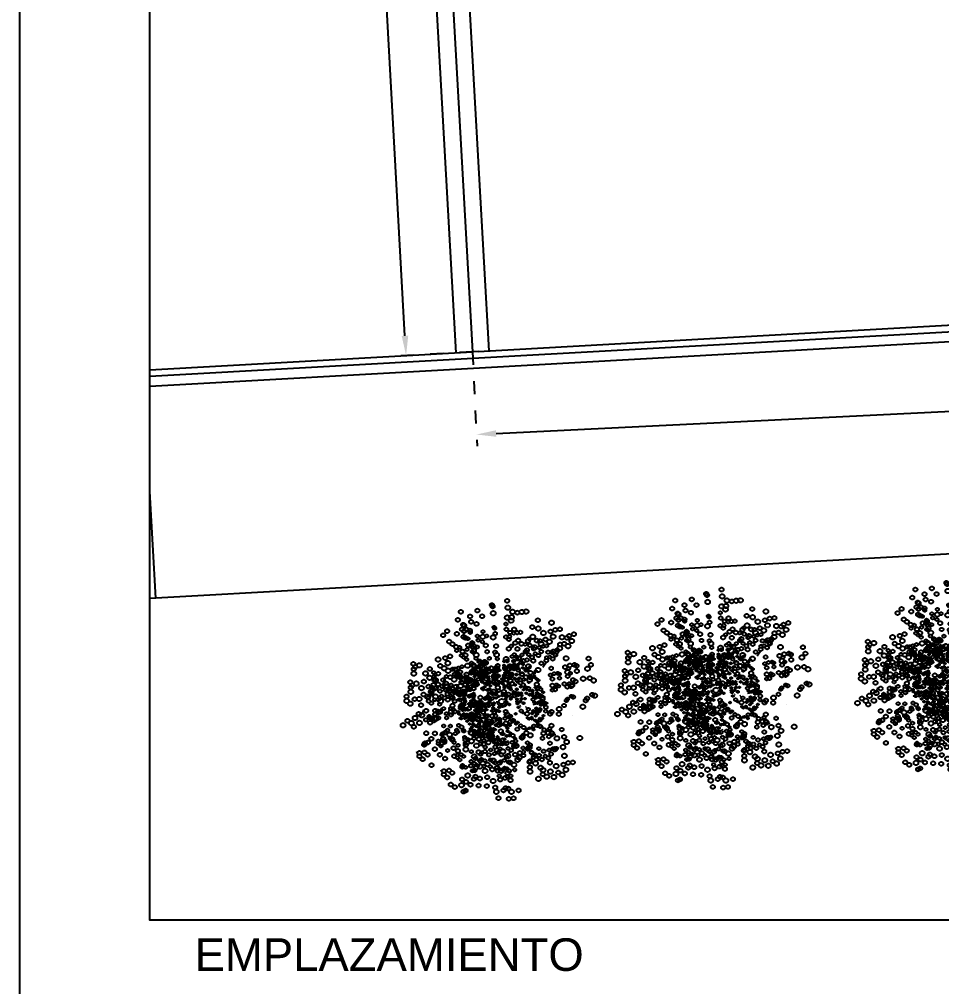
# Model space of a CAD drawing. Header units: millimetres. Extents: x 441061 to 442903, y 4515148 to 4515613.
# Drawn here: x 442334.7 to 442341.77, y 4515523.32 to 4515530.73 of the extents above; entities that cross this region are included whole.
import ezdxf

# ---------------------------------------------------------------- set-up
doc = ezdxf.new("R2010")
doc.units = ezdxf.units.MM
doc.linetypes.add('CONTINUA', pattern=[0])
doc.linetypes.add('PUNTOS2', pattern=[0.125, 0, -0.125])
for name, color, linetype in [('01_alzado', 5, 'CONTINUA'), ('01_cotas', 254, 'Continuous'), ('01_ejes', 10, 'Continuous'), ('01_implantación', 5, 'Continuous'), ('01_photinia', 7, 'Continuous'), ('01_piscinas', 254, 'Continuous'), ('01_textos', 7, 'Continuous'), ('01_urb interior', 4, 'Continuous'), ('ARBOL', 116, 'Continuous')]:
    doc.layers.add(name, color=color, linetype=linetype)
doc.layers.add('01_cartela', color=6, linetype='Continuous', plot=False)
doc.styles.add('Estilo1', font='swissel.ttf')
doc.styles.add('NIEVES2', font='sanss___.ttf')
doc.styles.add('ROMANS', font='romans')
doc.dimstyles.new('DECIMAL-50', dxfattribs={"dimtxt": 0.08, "dimasz": 0.15, "dimexe": 0.09, "dimexo": 0, "dimgap": 0.09, "dimtad": 0, "dimzin": 0, "dimdsep": 46, "dimtxsty": 'ROMANS', "dimcen": 0.09, "dimclrt": 6, "dimadec": 0, "dimazin": 0, "dimtfac": 1.38, "dimtix": 1, "dimtofl": 0, "dimtmove": 2, "dimatfit": 3, "dimldrblk": 'OBLIQUE', "dimfxl": 1, "dimtolj": 1, "dimtzin": 0, "dimarcsym": 0})

# ---------------------------------------------------------------- blocks, each defined once
blk = doc.blocks.new('A$C43804232')
at = {"layer": 'ARBOL', "color": 98, "linetype": 'PUNTOS2', "ltscale": 10}
for p, q in [((2.194, 4.117), (2.234, 4.109)), ((2.96, 4.157), (2.981, 4.169)), ((2.236, 3.924), (2.276, 3.916)), ((3.605, 3.906), (3.626, 3.917)), ((3.483, 3.626), (3.504, 3.637)), ((0.431, 3.345), (0.427, 3.355)), ((1.587, 3.341), (1.575, 3.373)), ((0.771, 2.695), (0.679, 2.695)), ((0.082, 2.589), (0.078, 2.599)), ((2.421, 2.498), (2.461, 2.49)), ((1.477, 2.261), (1.498, 2.272)), ((3.451, 2.135), (3.441, 2.253)), ((0.423, 2.18), (0.423, 2.18)), ((1.149, 0.989), (1.088, 0.805))]:
    blk.add_line(p, q, dxfattribs=at)
at = {"layer": 'ARBOL', "color": 202, "linetype": 'PUNTOS2', "ltscale": 10}
for p, q in [((2.751, 3.725), (2.767, 3.734)), ((2.162, 3.694), (2.193, 3.688)), ((2.195, 3.545), (2.226, 3.539)), ((3.248, 3.531), (3.264, 3.54)), ((3.154, 3.316), (3.17, 3.325)), ((0.806, 3.1), (0.803, 3.108)), ((1.696, 3.097), (1.686, 3.122)), ((1.875, 3.148), (1.877, 3.153)), ((1.519, 3.018), (1.521, 3.022)), ((2.246, 2.775), (2.252, 2.789)), ((2.642, 2.754), (2.652, 2.738)), ((2.691, 2.83), (2.701, 2.814)), ((2.337, 2.448), (2.368, 2.442)), ((2.95, 2.596), (2.961, 2.593)), ((2.947, 2.257), (2.958, 2.254)), ((3.077, 2.307), (3.087, 2.304)), ((3.129, 2.169), (3.121, 2.26)), ((2.457, 1.787), (2.492, 1.829))]:
    blk.add_line(p, q, dxfattribs=at)
at = {"layer": 'ARBOL', "color": 12, "linetype": 'PUNTOS2', "ltscale": 10}
for p, q in [((1.775, 2.83), (1.745, 2.859)), ((1.497, 2.776), (1.497, 2.776)), ((0.537, 2.519), (0.534, 2.526)), ((1.067, 2.6), (0.997, 2.6)), ((1.863, 2.463), (1.873, 2.46)), ((0.8, 2.204), (0.8, 2.204)), ((1.611, 2.266), (1.627, 2.275)), ((1.348, 2.159), (1.269, 2.12))]:
    blk.add_line(p, q, dxfattribs=at)
at = {"layer": 'ARBOL', "color": 10, "linetype": 'PUNTOS2', "ltscale": 10}
for p, q in [((2.243, 2.235), (2.253, 2.22)), ((1.358, 1.288), (1.312, 1.147))]:
    blk.add_line(p, q, dxfattribs=at)
at = {"layer": 'ARBOL', "color": 12, "linetype": 'PUNTOS2', "ltscale": 10}
blk.add_lwpolyline([(3.353, 2.882), (3.332, 2.816), (3.332, 2.816), (3.335, 2.781)], dxfattribs=at)
at = {"layer": 'ARBOL', "color": 98, "linetype": 'PUNTOS2', "ltscale": 10}
blk.add_lwpolyline([(3.742, 3.061), (3.715, 2.975), (3.715, 2.975), (3.718, 2.931)], dxfattribs=at)
at = {"layer": 'ARBOL', "color": 202, "linetype": 'PUNTOS2', "ltscale": 10}
blk.add_lwpolyline([(2.849, 1.992), (2.813, 1.973), (2.813, 1.973), (2.8, 1.957)], dxfattribs=at)
at = {"layer": 'ARBOL', "color": 98, "linetype": 'PUNTOS2', "ltscale": 10}
for centre, radius in [((1.32, 4.373), 0.0457), ((1.55, 4.42), 0.0457), ((2.315, 4.449), 0.0457), ((2.353, 4.483), 0.0457), ((2.437, 4.354), 0.0526), ((2.573, 4.436), 0.0457), ((2.676, 4.405), 0.0457), ((1.156, 4.129), 0.0457), ((1.219, 4.331), 0.0457), ((1.303, 4.203), 0.0526), ((1.392, 4.152), 0.0457), ((1.455, 4.157), 0.0457), ((1.487, 4.218), 0.0457), ((1.635, 4.292), 0.0526), ((1.685, 4.204), 0.0457), ((1.879, 4.223), 0.0457), ((2.06, 4.261), 0.0457), ((2.202, 4.145), 0.0457), ((2.243, 4.291), 0.0457), ((2.357, 4.256), 0.0457), ((2.46, 4.224), 0.0457), ((2.714, 4.142), 0.0457), ((2.796, 4.27), 0.0457), ((2.887, 4.225), 0.0457), ((2.906, 4.15), 0.0457), ((1.392, 3.955), 0.0457), ((1.527, 3.936), 0.0457), ((1.622, 4.002), 0.0457), ((1.77, 4.075), 0.0526), ((1.921, 4.029), 0.0457), ((2.006, 3.901), 0.0526), ((2.074, 4.1), 0.0457), ((2.184, 4.085), 0.0457), ((2.244, 3.951), 0.0457), ((2.359, 4.105), 0.0526), ((2.528, 3.945), 0.0457), ((2.798, 4.107), 0.0457), ((3.214, 4.096), 0.0457), ((3.442, 4.018), 0.0457), ((3.532, 3.973), 0.0457), ((0.791, 3.758), 0.0526), ((1.5, 3.816), 0.0457), ((1.651, 3.802), 0.0526), ((1.763, 3.761), 0.0457), ((1.858, 3.827), 0.0457), ((1.992, 3.745), 0.0457), ((2.143, 3.833), 0.0526), ((2.173, 3.707), 0.0457), ((2.226, 3.892), 0.0457), ((2.768, 3.761), 0.0457), ((2.956, 3.871), 0.0457), ((3.092, 3.817), 0.0457), ((3.236, 3.725), 0.0457), ((3.36, 3.89), 0.0457), ((3.444, 3.856), 0.0457), ((3.494, 3.691), 0.0457), ((3.551, 3.899), 0.0457), ((0.292, 3.529), 0.0526), ((0.393, 3.501), 0.0457), ((0.461, 3.626), 0.0526), ((0.572, 3.527), 0.0526), ((0.622, 3.661), 0.0526), ((0.722, 3.633), 0.0457), ((0.741, 3.539), 0.0526), ((0.807, 3.504), 0.0526), ((1.017, 3.65), 0.0526), ((1.046, 3.554), 0.0457), ((1.359, 3.463), 0.0526), ((1.408, 3.597), 0.0526), ((1.509, 3.569), 0.0457), ((1.736, 3.642), 0.0457), ((1.887, 3.628), 0.0526), ((2.26, 3.528), 0.0457), ((2.328, 3.653), 0.0526), ((2.555, 3.546), 0.0526), ((2.719, 3.626), 0.0457), ((2.833, 3.591), 0.0457), ((3.076, 3.489), 0.0457), ((3.127, 3.56), 0.0457), ((3.374, 3.518), 0.0457), ((3.429, 3.619), 0.0457), ((3.487, 3.654), 0.0457), ((0.242, 3.395), 0.0526), ((0.329, 3.299), 0.0457), ((0.477, 3.373), 0.0526), ((0.634, 3.337), 0.0457), ((0.945, 3.436), 0.0526), ((1.004, 3.26), 0.0457), ((1.085, 3.441), 0.0457), ((1.336, 3.407), 0.0526), ((1.351, 3.301), 0.0457), ((1.446, 3.367), 0.0457), ((1.593, 3.441), 0.0526), ((1.731, 3.372), 0.0526), ((1.872, 3.377), 0.0457), ((2.102, 3.26), 0.0457), ((2.197, 3.326), 0.0457), ((2.344, 3.4), 0.0526), ((2.482, 3.331), 0.0526), ((2.565, 3.39), 0.0457), ((2.583, 3.45), 0.0457), ((2.623, 3.336), 0.0457), ((2.903, 3.418), 0.0457), ((2.921, 3.398), 0.0457), ((2.998, 3.32), 0.0526), ((3.099, 3.292), 0.0457), ((3.113, 3.445), 0.0457), ((3.327, 3.379), 0.0457), ((3.518, 3.427), 0.0457), ((3.729, 3.241), 0.0526), ((3.83, 3.359), 0.0457), ((3.904, 3.294), 0.0526), ((4.005, 3.266), 0.0457), ((4.074, 3.391), 0.0526), ((0.136, 3.193), 0.0457), ((0.234, 3.233), 0.0457), ((0.359, 3.1), 0.0526), ((1.179, 3.126), 0.0526), ((1.179, 3.07), 0.0457), ((1.475, 3.167), 0.0526), ((1.79, 3.196), 0.0457), ((2.074, 3.14), 0.0457), ((2.226, 3.126), 0.0526), ((2.331, 3.244), 0.0457), ((2.342, 3.056), 0.0526), ((2.542, 3.155), 0.0457), ((3.396, 3.055), 0.0526), ((3.497, 3.173), 0.0457), ((3.537, 3.06), 0.0457), ((3.723, 3.06), 0.0526), ((3.8, 3.048), 0.0457), ((3.855, 3.16), 0.0526), ((0.441, 2.917), 0.0526), ((0.61, 3.014), 0.0526), ((1.227, 2.854), 0.0526), ((1.328, 2.826), 0.0457), ((1.396, 2.95), 0.0526), ((1.897, 2.938), 0.0457), ((1.981, 2.81), 0.0526), ((2.173, 2.959), 0.0526), ((2.274, 2.931), 0.0457), ((2.358, 2.803), 0.0526), ((2.597, 2.853), 0.0457), ((3.099, 2.807), 0.0526), ((3.378, 2.89), 0.0526), ((3.455, 2.879), 0.0457), ((3.654, 2.935), 0.0457), ((3.8, 2.842), 0.0457), ((4.044, 2.874), 0.0526), ((4.14, 2.835), 0.0526), ((0.127, 2.617), 0.0526), ((0.391, 2.783), 0.0526), ((0.478, 2.687), 0.0457), ((0.626, 2.761), 0.0526), ((0.764, 2.692), 0.0526), ((0.854, 2.693), 0.0457), ((0.952, 2.733), 0.0457), ((1.691, 2.634), 0.0457), ((1.739, 2.67), 0.0457), ((1.834, 2.736), 0.0457), ((2.119, 2.741), 0.0526), ((2.175, 2.656), 0.0457), ((2.496, 2.735), 0.0526), ((2.637, 2.74), 0.0457), ((2.65, 2.751), 0.0457), ((2.733, 2.633), 0.0457), ((2.908, 2.617), 0.0526), ((3.026, 2.784), 0.0457), ((3.109, 2.666), 0.0457), ((3.394, 2.637), 0.0526), ((3.708, 2.622), 0.0526), ((3.808, 2.594), 0.0457), ((3.877, 2.719), 0.0526), ((3.975, 2.749), 0.0457), ((4.103, 2.612), 0.0526), ((4.168, 2.739), 0.0457), ((0.823, 2.516), 0.0457), ((1.427, 2.401), 0.0457), ((1.863, 2.536), 0.0526), ((2.056, 2.284), 0.132), ((2.356, 2.444), 0.0457), ((2.572, 2.5), 0.0457), ((2.653, 2.526), 0.0526), ((2.662, 2.448), 0.0457), ((2.713, 2.519), 0.0457), ((2.888, 2.503), 0.0526), ((3.017, 2.385), 0.0457), ((3.152, 2.498), 0.0457), ((3.176, 2.396), 0.0457), ((3.247, 2.564), 0.0457), ((3.276, 2.364), 0.0526), ((3.532, 2.569), 0.0526), ((3.592, 2.393), 0.0457), ((3.658, 2.488), 0.0526), ((3.745, 2.392), 0.0457), ((3.893, 2.466), 0.0526), ((4.031, 2.398), 0.0526), ((4.114, 2.457), 0.0457), ((4.131, 2.516), 0.0457), ((4.171, 2.403), 0.0457), ((0.729, 2.218), 0.0457), ((0.902, 2.212), 0.0457), ((0.92, 2.265), 0.0457), ((1.233, 2.295), 0.0457), ((2.358, 2.281), 0.0457), ((2.546, 2.324), 0.0457), ((3.046, 2.185), 0.0526), ((3.145, 2.232), 0.0457), ((3.168, 2.348), 0.0457), ((3.362, 2.275), 0.0457), ((3.444, 2.303), 0.0457), ((3.551, 2.286), 0.0457), ((3.623, 2.206), 0.0457), ((3.65, 2.326), 0.0457), ((3.774, 2.193), 0.0526), ((3.879, 2.31), 0.0457), ((4.146, 2.195), 0.0526), ((0.752, 2.106), 0.0526), ((1.176, 1.979), 0.0457), ((1.737, 2.023), 0.0457), ((1.952, 2.088), 0.0457), ((2.066, 2.053), 0.0457), ((2.221, 1.999), 0.0457), ((2.292, 2.11), 0.0457), ((2.899, 1.997), 0.0526), ((2.949, 2.131), 0.0526), ((3.049, 2.103), 0.0457), ((3.134, 1.974), 0.0526), ((3.176, 1.951), 0.0526), ((3.226, 2.086), 0.0526), ((3.326, 2.057), 0.0457), ((3.411, 1.929), 0.0526), ((3.822, 1.998), 0.0457), ((3.891, 2.122), 0.0526), ((4.073, 1.98), 0.0526), ((4.156, 2.039), 0.0457), ((4.174, 2.099), 0.0457), ((4.214, 1.985), 0.0457), ((0.221, 1.76), 0.0457), ((0.248, 1.915), 0.0526), ((1.937, 1.83), 0.0457), ((1.983, 1.779), 0.0457), ((2.591, 1.816), 0.0526), ((2.666, 1.765), 0.0526), ((2.792, 1.794), 0.0457), ((2.891, 1.834), 0.0457), ((2.986, 1.9), 0.0457), ((3.263, 1.855), 0.0457), ((3.463, 1.763), 0.0526), ((3.513, 1.898), 0.0526), ((3.613, 1.869), 0.0457), ((3.698, 1.741), 0.0526), ((0.053, 1.601), 0.0526), ((0.112, 1.595), 0.0457), ((0.203, 1.707), 0.0457), ((0.626, 1.53), 0.0526), ((0.703, 1.568), 0.0457), ((1.041, 1.632), 0.0457), ((1.39, 1.7), 0.0457), ((1.573, 1.645), 0.0526), ((1.664, 1.608), 0.0526), ((1.779, 1.562), 0.0457), ((2.093, 1.624), 0.0526), ((2.18, 1.528), 0.0457), ((2.358, 1.584), 0.0526), ((2.484, 1.614), 0.0457), ((2.638, 1.532), 0.0526), ((2.663, 1.521), 0.0526), ((2.779, 1.537), 0.0457), ((2.892, 1.658), 0.0526), ((3.015, 1.701), 0.0526), ((3.455, 1.601), 0.0457), ((3.55, 1.667), 0.0457), ((0.166, 1.276), 0.0526), ((0.407, 1.299), 0.0526), ((0.558, 1.405), 0.0457), ((0.621, 1.387), 0.0457), ((1.446, 1.377), 0.0526), ((1.596, 1.483), 0.0457), ((1.68, 1.355), 0.0526), ((1.985, 1.478), 0.0526), ((1.986, 1.422), 0.0457), ((2.085, 1.462), 0.0457), ((2.209, 1.328), 0.0526), ((2.444, 1.291), 0.0526), ((2.889, 1.414), 0.0526), ((2.965, 1.333), 0.0457), ((3.122, 1.484), 0.0457), ((3.211, 1.422), 0.0457), ((3.376, 1.358), 0.0457), ((3.476, 1.318), 0.0457), ((3.56, 1.284), 0.0457), ((0.266, 1.248), 0.0457), ((0.371, 1.054), 0.0526), ((0.589, 1.17), 0.0457), ((0.629, 1.056), 0.0457), ((0.778, 1.087), 0.0457), ((0.786, 1.249), 0.0526), ((0.873, 1.153), 0.0457), ((1.606, 1.202), 0.0457), ((1.822, 1.266), 0.0457), ((1.936, 1.232), 0.0457), ((2.215, 1.086), 0.0457), ((2.508, 1.103), 0.0457), ((2.738, 1.15), 0.0457), ((3.121, 1.253), 0.0457), ((3.228, 1.106), 0.0457), ((3.275, 1.093), 0.0457), ((3.441, 1.068), 0.0457), ((3.669, 1.068), 0.0457), ((3.732, 1.182), 0.0457), ((0.318, 0.948), 0.0457), ((0.679, 1.047), 0.0457), ((0.902, 0.954), 0.0526), ((1.223, 0.888), 0.0526), ((1.657, 0.903), 0.0526), ((1.807, 1.009), 0.0457), ((1.966, 0.902), 0.0457), ((2.024, 1.039), 0.0457), ((2.056, 0.85), 0.0457), ((2.107, 0.921), 0.0457), ((2.624, 0.93), 0.0526), ((2.854, 0.977), 0.0526), ((3.171, 0.92), 0.0457), ((3.253, 0.916), 0.0457), ((3.298, 0.968), 0.0457), ((3.329, 0.842), 0.0457), ((3.354, 0.94), 0.0457), ((0.408, 0.825), 0.0457), ((0.931, 0.675), 0.0526), ((1.032, 0.647), 0.0457), ((1.101, 0.772), 0.0526), ((1.116, 0.686), 0.0457), ((1.365, 0.69), 0.0526), ((1.466, 0.662), 0.0457), ((1.534, 0.787), 0.0526), ((1.649, 0.741), 0.0457), ((1.76, 0.68), 0.0526), ((1.84, 0.8), 0.0457), ((2.213, 0.63), 0.0457), ((3.067, 0.734), 0.0457), ((3.198, 0.719), 0.0457), ((3.354, 0.83), 0.0457), ((3.502, 0.756), 0.0457), ((0.882, 0.541), 0.0526), ((0.969, 0.445), 0.0457), ((1.008, 0.501), 0.0457), ((1.117, 0.518), 0.0526), ((1.308, 0.394), 0.0457), ((1.315, 0.556), 0.0526), ((1.402, 0.46), 0.0457), ((1.55, 0.534), 0.0526), ((1.688, 0.466), 0.0526), ((1.828, 0.471), 0.0457), ((2.33, 0.457), 0.0526), ((2.433, 0.413), 0.0526), ((2.765, 0.4), 0.0526), ((2.991, 0.533), 0.0457), ((3.129, 0.438), 0.0457), ((3.255, 0.607), 0.0457), ((3.483, 0.561), 0.0457), ((0.874, 0.379), 0.0457), ((1.209, 0.354), 0.0457), ((1.432, 0.261), 0.0526), ((1.747, 0.289), 0.0457), ((2.056, 0.169), 0.0526), ((2.147, 0.203), 0.0526), ((2.24, 0.244), 0.0457), ((2.341, 0.379), 0.0526), ((2.35, 0.255), 0.0526), ((2.48, 0.191), 0.0526), ((2.819, 0.255), 0.0457), ((2.844, 0.229), 0.0457), ((2.534, 0.046), 0.0457)]:
    blk.add_circle(centre, radius, dxfattribs=at)
at = {"layer": 'ARBOL', "color": 202, "linetype": 'PUNTOS2', "ltscale": 10}
for centre, radius in [((1.667, 3.927), 0.0351), ((2.255, 3.95), 0.0351), ((2.284, 3.975), 0.0351), ((2.454, 3.94), 0.0351), ((1.363, 3.703), 0.0351), ((1.412, 3.859), 0.0351), ((1.477, 3.76), 0.0405), ((1.49, 3.891), 0.0351), ((1.546, 3.721), 0.0351), ((1.594, 3.725), 0.0351), ((1.619, 3.772), 0.0351), ((1.732, 3.828), 0.0405), ((1.771, 3.761), 0.0351), ((1.92, 3.775), 0.0351), ((2.059, 3.805), 0.0351), ((2.168, 3.715), 0.0351), ((2.2, 3.828), 0.0351), ((2.288, 3.801), 0.0351), ((2.349, 3.876), 0.0405), ((2.367, 3.776), 0.0351), ((2.533, 3.915), 0.0351), ((2.562, 3.713), 0.0351), ((2.625, 3.811), 0.0351), ((2.695, 3.777), 0.0351), ((2.71, 3.72), 0.0351), ((1.545, 3.569), 0.0351), ((1.649, 3.554), 0.0351), ((1.722, 3.605), 0.0351), ((1.836, 3.662), 0.0405), ((1.952, 3.627), 0.0351), ((2.017, 3.528), 0.0405), ((2.07, 3.681), 0.0351), ((2.123, 3.475), 0.0405), ((2.155, 3.669), 0.0351), ((2.187, 3.521), 0.0351), ((2.201, 3.566), 0.0351), ((2.289, 3.685), 0.0405), ((2.419, 3.562), 0.0351), ((2.627, 3.687), 0.0351), ((2.748, 3.504), 0.0351), ((2.947, 3.678), 0.0351), ((3.059, 3.519), 0.0351), ((3.122, 3.618), 0.0351), ((3.124, 3.493), 0.0351), ((3.192, 3.583), 0.0351), ((3.206, 3.526), 0.0351), ((0.829, 3.316), 0.0405), ((0.953, 3.343), 0.0405), ((1.03, 3.321), 0.0351), ((1.083, 3.417), 0.0405), ((1.257, 3.335), 0.0405), ((1.279, 3.261), 0.0351), ((1.558, 3.294), 0.0405), ((1.628, 3.462), 0.0351), ((1.635, 3.273), 0.0351), ((1.745, 3.452), 0.0405), ((1.81, 3.328), 0.0351), ((1.831, 3.42), 0.0351), ((1.904, 3.471), 0.0351), ((1.926, 3.318), 0.0405), ((2.007, 3.408), 0.0351), ((2.146, 3.379), 0.0351), ((2.266, 3.337), 0.0405), ((2.44, 3.254), 0.0405), ((2.566, 3.316), 0.0351), ((2.604, 3.42), 0.0351), ((2.654, 3.289), 0.0351), ((2.853, 3.463), 0.0351), ((2.88, 3.265), 0.0351), ((2.963, 3.392), 0.0351), ((3.112, 3.311), 0.0351), ((3.157, 3.338), 0.0351), ((3.163, 3.366), 0.0351), ((0.661, 3.139), 0.0405), ((0.699, 3.242), 0.0405), ((0.728, 3.065), 0.0351), ((0.776, 3.22), 0.0351), ((0.841, 3.122), 0.0405), ((0.915, 3.24), 0.0405), ((0.962, 3.094), 0.0351), ((1.044, 3.25), 0.0405), ((1.095, 3.223), 0.0405), ((1.201, 3.17), 0.0405), ((1.309, 3.174), 0.0351), ((1.502, 3.148), 0.0405), ((1.514, 3.066), 0.0351), ((1.52, 3.191), 0.0405), ((1.587, 3.117), 0.0351), ((1.7, 3.174), 0.0405), ((1.731, 3.195), 0.0208), ((1.772, 3.093), 0.024), ((1.776, 3.176), 0.0208), ((1.806, 3.121), 0.0405), ((1.83, 3.225), 0.024), ((1.827, 3.166), 0.0208), ((1.889, 3.253), 0.024), ((1.899, 3.143), 0.024), ((1.914, 3.125), 0.0351), ((1.913, 3.211), 0.0208), ((1.938, 3.081), 0.0208), ((1.975, 3.229), 0.024), ((1.979, 3.162), 0.024), ((2.037, 3.111), 0.024), ((2.038, 3.189), 0.024), ((2.047, 3.079), 0.024), ((2.061, 3.147), 0.0208), ((2.123, 3.165), 0.024), ((2.164, 3.085), 0.0351), ((2.162, 3.058), 0.024), ((2.213, 3.241), 0.0351), ((2.278, 3.142), 0.0405), ((2.36, 3.168), 0.0208), ((2.384, 3.09), 0.0405), ((2.432, 3.144), 0.024), ((2.448, 3.135), 0.0351), ((2.444, 3.099), 0.0208), ((2.446, 3.212), 0.0208), ((2.462, 3.181), 0.0351), ((2.466, 3.08), 0.0208), ((2.492, 3.093), 0.0351), ((2.492, 3.193), 0.0208), ((2.496, 3.089), 0.0208), ((2.567, 3.066), 0.024), ((2.581, 3.134), 0.0208), ((2.708, 3.156), 0.0351), ((2.722, 3.141), 0.0351), ((2.781, 3.081), 0.0405), ((2.841, 3.211), 0.0351), ((2.858, 3.06), 0.0351), ((2.869, 3.177), 0.0351), ((3.033, 3.127), 0.0351), ((3.07, 3.233), 0.0351), ((3.181, 3.163), 0.0351), ((0.579, 2.983), 0.0351), ((0.655, 3.014), 0.0351), ((0.75, 2.911), 0.0405), ((1.247, 3.035), 0.0351), ((1.382, 2.932), 0.0405), ((1.543, 3.012), 0.024), ((1.609, 2.963), 0.0405), ((1.681, 2.98), 0.024), ((1.678, 2.922), 0.0208), ((1.74, 3.008), 0.024), ((1.826, 2.984), 0.024), ((1.852, 2.986), 0.0351), ((2.032, 2.937), 0.0208), ((2.045, 2.837), 0.024), ((2.07, 2.943), 0.0351), ((2.069, 3.012), 0.024), ((2.091, 3.035), 0.0351), ((2.116, 2.969), 0.0208), ((2.14, 3.018), 0.0208), ((2.157, 2.838), 0.0208), ((2.187, 2.932), 0.0405), ((2.186, 2.877), 0.024), ((2.211, 2.888), 0.024), ((2.268, 3.022), 0.0351), ((2.276, 2.878), 0.0405), ((2.271, 2.915), 0.024), ((2.294, 2.874), 0.0208), ((2.37, 2.956), 0.0208), ((2.38, 3.036), 0.0208), ((2.415, 2.903), 0.024), ((2.43, 2.954), 0.0351), ((2.418, 2.986), 0.0208), ((2.438, 2.854), 0.0208), ((2.469, 2.977), 0.0208), ((2.489, 2.844), 0.0208), ((2.541, 2.953), 0.024), ((2.555, 3.021), 0.0208), ((2.575, 2.889), 0.0208), ((2.623, 2.965), 0.0208), ((2.647, 2.863), 0.0208), ((2.694, 2.919), 0.0208), ((2.702, 2.836), 0.0208), ((2.762, 2.87), 0.0208), ((2.837, 2.898), 0.0208), ((2.86, 2.896), 0.0208), ((3.087, 2.877), 0.0405), ((3.164, 2.968), 0.0351), ((3.195, 2.881), 0.0351), ((1.934, 2.787), 0.0351), ((1.973, 2.734), 0.024), ((2.027, 2.819), 0.0208), ((2.146, 2.804), 0.0405), ((2.154, 2.755), 0.024), ((2.208, 2.829), 0.0208), ((2.224, 2.782), 0.0351), ((2.289, 2.683), 0.0405), ((2.28, 2.805), 0.024), ((2.302, 2.739), 0.024), ((2.349, 2.695), 0.0208), ((2.395, 2.631), 0.0405), ((2.39, 2.824), 0.0208), ((2.434, 2.771), 0.024), ((2.472, 2.722), 0.0351), ((2.503, 2.634), 0.0351), ((2.513, 2.643), 0.0351), ((2.506, 2.775), 0.0208), ((2.522, 2.619), 0.0208), ((2.552, 2.704), 0.0208), ((2.561, 2.821), 0.024), ((2.583, 2.754), 0.024), ((2.585, 2.637), 0.024), ((2.629, 2.747), 0.0208), ((2.653, 2.76), 0.0208), ((2.677, 2.822), 0.0208), ((2.74, 2.773), 0.024), ((2.743, 2.667), 0.0208), ((2.788, 2.822), 0.0208), ((2.803, 2.668), 0.0351), ((2.811, 2.778), 0.0208), ((2.859, 2.686), 0.0405), ((2.845, 2.828), 0.024), ((2.866, 2.67), 0.0208), ((2.882, 2.632), 0.0208), ((2.916, 2.81), 0.0208), ((2.934, 2.685), 0.0208), ((2.938, 2.767), 0.0208), ((2.948, 2.641), 0.0208), ((3.073, 2.75), 0.0405), ((3.133, 2.741), 0.0351), ((2.287, 2.407), 0.0351), ((2.312, 2.464), 0.024), ((2.335, 2.422), 0.0208), ((2.338, 2.554), 0.0208), ((2.382, 2.5), 0.024), ((2.385, 2.583), 0.0208), ((2.397, 2.44), 0.024), ((2.437, 2.574), 0.0208), ((2.453, 2.45), 0.0351), ((2.454, 2.504), 0.0208), ((2.493, 2.408), 0.0208), ((2.515, 2.47), 0.0405), ((2.508, 2.55), 0.024), ((2.523, 2.41), 0.0351), ((2.531, 2.484), 0.024), ((2.561, 2.465), 0.0351), ((2.577, 2.552), 0.0351), ((2.576, 2.476), 0.0208), ((2.577, 2.44), 0.0208), ((2.601, 2.49), 0.0208), ((2.623, 2.53), 0.024), ((2.696, 2.453), 0.0405), ((2.711, 2.54), 0.0405), ((2.702, 2.502), 0.0208), ((2.727, 2.454), 0.0208), ((2.761, 2.53), 0.0208), ((2.866, 2.578), 0.0351), ((2.857, 2.505), 0.0208), ((2.883, 2.444), 0.0208), ((2.899, 2.448), 0.0351), ((2.931, 2.611), 0.0208), ((2.972, 2.499), 0.0351), ((3.012, 2.495), 0.0208), ((3.06, 2.396), 0.0208), ((3.086, 2.556), 0.0405), ((3.192, 2.503), 0.0405), ((2.288, 2.282), 0.0351), ((2.292, 2.187), 0.0208), ((2.321, 2.354), 0.024), ((2.343, 2.287), 0.024), ((2.387, 2.178), 0.0208), ((2.39, 2.244), 0.0208), ((2.398, 2.243), 0.0208), ((2.414, 2.293), 0.0208), ((2.433, 2.315), 0.0351), ((2.693, 2.314), 0.024), ((2.694, 2.376), 0.0208), ((2.693, 2.364), 0.0208), ((2.716, 2.273), 0.0208), ((2.743, 2.166), 0.0405), ((2.77, 2.318), 0.0208), ((2.772, 2.343), 0.0208), ((2.795, 2.361), 0.0351), ((2.818, 2.208), 0.0405), ((2.812, 2.35), 0.0208), ((2.818, 2.228), 0.0208), ((2.878, 2.257), 0.0208), ((2.894, 2.244), 0.0351), ((2.895, 2.181), 0.0208), ((2.911, 2.333), 0.0351), ((2.9, 2.368), 0.0208), ((2.918, 2.37), 0.0351), ((2.928, 2.272), 0.0208), ((2.958, 2.264), 0.0208), ((2.972, 2.274), 0.0208), ((2.995, 2.345), 0.0405), ((2.993, 2.381), 0.0208), ((3.009, 2.343), 0.0208), ((3.061, 2.277), 0.0351), ((3.057, 2.322), 0.0208), ((3.075, 2.353), 0.0208), ((3.124, 2.298), 0.0351), ((3.206, 2.286), 0.0351), ((3.237, 2.368), 0.0351), ((3.261, 2.224), 0.0351), ((2.304, 2.142), 0.0208), ((2.326, 2.17), 0.024), ((2.343, 2.148), 0.0208), ((2.395, 2.087), 0.024), ((2.398, 2.007), 0.0208), ((2.438, 2.117), 0.024), ((2.453, 1.96), 0.0208), ((2.478, 2), 0.0208), ((2.518, 2.068), 0.0208), ((2.53, 2.133), 0.0208), ((2.53, 1.991), 0.0208), ((2.56, 2.116), 0.024), ((2.601, 1.967), 0.024), ((2.677, 2.054), 0.024), ((2.705, 2.063), 0.0405), ((2.698, 2.025), 0.0208), ((2.736, 2.101), 0.024), ((2.772, 1.989), 0.0351), ((2.78, 1.979), 0.0208), ((2.783, 2.057), 0.0208), ((2.82, 2.144), 0.0351), ((2.806, 2.106), 0.0208), ((2.842, 1.997), 0.024), ((2.863, 1.969), 0.0208), ((2.885, 2.046), 0.0405), ((2.918, 2.028), 0.0405), ((2.903, 2.053), 0.024), ((2.917, 1.987), 0.024), ((2.956, 2.131), 0.0405), ((2.985, 1.954), 0.0351), ((2.973, 2.059), 0.0208), ((2.977, 2.014), 0.024), ((3, 1.973), 0.0208), ((3.033, 2.11), 0.0351), ((3.062, 1.991), 0.024), ((3.098, 2.011), 0.0405), ((3.177, 1.987), 0.0405), ((3.254, 1.965), 0.0351), ((2.288, 1.746), 0.0405), ((2.294, 1.947), 0.024), ((2.304, 1.837), 0.024), ((2.31, 1.816), 0.024), ((2.307, 1.757), 0.0208), ((2.318, 1.906), 0.0208), ((2.343, 1.933), 0.024), ((2.369, 1.844), 0.024), ((2.385, 1.768), 0.0351), ((2.378, 1.734), 0.024), ((2.39, 1.917), 0.0208), ((2.392, 1.802), 0.0208), ((2.435, 1.947), 0.0208), ((2.468, 1.924), 0.0405), ((2.475, 1.917), 0.024), ((2.474, 1.861), 0.0208), ((2.525, 1.885), 0.0405), ((2.509, 1.843), 0.0208), ((2.536, 1.755), 0.0208), ((2.538, 1.803), 0.0208), ((2.583, 1.785), 0.0208), ((2.586, 1.825), 0.0208), ((2.623, 1.907), 0.0351), ((2.623, 1.901), 0.024), ((2.638, 1.834), 0.024), ((2.635, 1.775), 0.0208), ((2.699, 1.803), 0.0405), ((2.699, 1.938), 0.0351), ((2.697, 1.861), 0.024), ((2.706, 1.751), 0.024), ((2.72, 1.82), 0.0208), ((2.794, 1.835), 0.0405), ((2.782, 1.838), 0.024), ((2.797, 1.902), 0.0208), ((2.824, 1.816), 0.0208), ((2.886, 1.834), 0.024), ((2.883, 1.751), 0.0208), ((2.904, 1.791), 0.024), ((3.132, 1.759), 0.0351), ((3.138, 1.883), 0.0405), ((3.205, 1.81), 0.0351), ((2.287, 1.614), 0.0208), ((2.355, 1.52), 0.0405), ((2.342, 1.664), 0.024), ((2.339, 1.605), 0.0208), ((2.401, 1.691), 0.024), ((2.41, 1.581), 0.024), ((2.424, 1.649), 0.0208), ((2.504, 1.705), 0.0405), ((2.523, 1.697), 0.0405), ((2.533, 1.623), 0.0208), ((2.58, 1.702), 0.024), ((2.595, 1.642), 0.024), ((2.612, 1.709), 0.0351), ((2.608, 1.537), 0.024), ((2.652, 1.706), 0.0208), ((2.654, 1.529), 0.0208), ((2.697, 1.615), 0.0405), ((2.678, 1.543), 0.0208), ((2.7, 1.583), 0.024), ((2.728, 1.685), 0.024), ((2.755, 1.553), 0.0351), ((2.774, 1.677), 0.0208), ((2.775, 1.641), 0.0208), ((2.799, 1.691), 0.0208), ((2.821, 1.731), 0.024), ((2.876, 1.668), 0.0351), ((2.945, 1.621), 0.0351), ((3.072, 1.571), 0.0351), ((3.148, 1.541), 0.0351), ((3.213, 1.514), 0.0351), ((2.58, 1.412), 0.0351), ((2.655, 1.493), 0.0208), ((2.875, 1.491), 0.0351), ((3.345, 1.436), 0.0351)]:
    blk.add_circle(centre, radius, dxfattribs=at)
at = {"layer": 'ARBOL', "color": 12, "linetype": 'PUNTOS2', "ltscale": 10}
for centre, radius in [((3.421, 3.111), 0.0351), ((3.478, 3.061), 0.0405), ((3.555, 3.04), 0.0351), ((3.608, 3.136), 0.0405), ((0.944, 2.845), 0.0405), ((1.382, 2.889), 0.0351), ((1.749, 2.898), 0.024), ((1.772, 2.831), 0.024), ((3.338, 2.88), 0.0405), ((3.343, 3.02), 0.0405), ((3.397, 2.871), 0.0351), ((3.44, 2.958), 0.0405), ((0.775, 2.668), 0.0405), ((0.814, 2.771), 0.0405), ((0.956, 2.651), 0.0405), ((1.062, 2.598), 0.0405), ((1.192, 2.709), 0.024), ((1.207, 2.63), 0.0351), ((1.209, 2.688), 0.0208), ((1.274, 2.695), 0.0208), ((1.297, 2.706), 0.0208), ((1.356, 2.747), 0.024), ((1.419, 2.722), 0.0405), ((1.496, 2.701), 0.0351), ((1.549, 2.797), 0.0405), ((1.579, 2.647), 0.024), ((1.608, 2.69), 0.0208), ((1.662, 2.632), 0.0208), ((1.685, 2.643), 0.0208), ((1.734, 2.756), 0.0208), ((1.801, 2.803), 0.0208), ((1.846, 2.784), 0.0208), ((3.285, 2.784), 0.0351), ((3.398, 2.713), 0.0351), ((3.457, 2.619), 0.0405), ((3.533, 2.642), 0.0351), ((3.585, 2.738), 0.0405), ((3.659, 2.708), 0.0405), ((3.681, 2.634), 0.0351), ((0.573, 2.54), 0.0405), ((0.842, 2.594), 0.0351), ((1.067, 2.413), 0.0208), ((1.108, 2.463), 0.0351), ((1.118, 2.431), 0.024), ((1.131, 2.599), 0.0351), ((1.124, 2.568), 0.024), ((1.147, 2.527), 0.0208), ((1.209, 2.497), 0.024), ((1.226, 2.397), 0.0208), ((1.291, 2.483), 0.0208), ((1.306, 2.457), 0.0208), ((1.353, 2.501), 0.024), ((1.39, 2.489), 0.0208), ((1.52, 2.401), 0.0208), ((1.675, 2.469), 0.0208), ((1.775, 2.553), 0.0351), ((1.795, 2.552), 0.0208), ((1.812, 2.581), 0.0351), ((3.288, 2.441), 0.0405), ((3.327, 2.544), 0.0405), ((3.404, 2.523), 0.0351), ((3.469, 2.424), 0.0405), ((3.631, 2.536), 0.0405), ((3.639, 2.417), 0.0351), ((3.652, 2.463), 0.0351), ((1.035, 2.233), 0.0351), ((1.056, 2.345), 0.0208), ((1.168, 2.229), 0.0351), ((1.182, 2.269), 0.0351), ((1.202, 2.348), 0.0208), ((1.215, 2.329), 0.0208), ((1.257, 2.227), 0.024), ((1.26, 2.31), 0.0208), ((1.315, 2.36), 0.024), ((1.312, 2.301), 0.0208), ((1.423, 2.293), 0.0351), ((1.572, 2.374), 0.0351), ((1.568, 2.189), 0.024), ((1.651, 2.174), 0.0208), ((1.654, 2.311), 0.0208), ((1.695, 2.234), 0.024), ((1.713, 2.193), 0.024), ((3.282, 2.316), 0.0351), ((3.355, 2.367), 0.0351), ((3.378, 2.214), 0.0405), ((3.459, 2.304), 0.0351), ((3.467, 2.16), 0.0405), ((3.575, 2.371), 0.0405), ((3.663, 2.215), 0.0405), ((3.683, 2.375), 0.0351), ((0.665, 2), 0.0405), ((1.053, 2.147), 0.0405), ((1.063, 2.051), 0.0208), ((1.117, 2.101), 0.024), ((1.115, 2.042), 0.0208), ((1.145, 2.047), 0.0208), ((1.177, 2.128), 0.024), ((1.186, 2.018), 0.024), ((1.2, 2.087), 0.0208), ((1.239, 2.072), 0.0208), ((1.262, 2.105), 0.024), ((1.262, 1.966), 0.024), ((1.321, 1.994), 0.024), ((1.339, 2.103), 0.024), ((1.379, 2.05), 0.0351), ((1.407, 1.97), 0.024), ((1.483, 1.968), 0.024), ((1.563, 2.081), 0.0208), ((1.636, 2.106), 0.024), ((1.653, 2.032), 0.0208), ((1.679, 1.984), 0.0208), ((1.735, 2.141), 0.0208), ((1.756, 2.029), 0.0208), ((1.774, 2.047), 0.024), ((1.81, 2.083), 0.0351), ((1.801, 2.01), 0.0208), ((1.856, 2.06), 0.024), ((1.853, 2.001), 0.0208), ((3.415, 2.064), 0.0351), ((3.608, 2.05), 0.0405), ((3.672, 2.096), 0.0351), ((3.685, 2.142), 0.0351), ((3.716, 2.054), 0.0351), ((0.515, 1.759), 0.0405), ((0.561, 1.754), 0.0351), ((0.631, 1.84), 0.0351), ((0.645, 1.881), 0.0351), ((1.015, 1.733), 0.0351), ((1.162, 1.936), 0.0208), ((1.204, 1.834), 0.024), ((1.207, 1.917), 0.0208), ((1.259, 1.907), 0.0208), ((1.276, 1.782), 0.0351), ((1.315, 1.741), 0.0208), ((1.33, 1.884), 0.024), ((1.344, 1.952), 0.0208), ((1.353, 1.817), 0.024), ((1.399, 1.774), 0.0208), ((1.429, 1.918), 0.0208), ((1.445, 1.863), 0.024), ((1.509, 1.876), 0.0208), ((1.543, 1.835), 0.0351), ((1.566, 1.954), 0.0208), ((1.582, 1.868), 0.0208), ((1.595, 1.822), 0.0208), ((1.634, 1.829), 0.0208), ((1.645, 1.894), 0.0208), ((1.684, 1.792), 0.0405), ((1.722, 1.847), 0.0208), ((1.755, 1.764), 0.0405), ((1.798, 1.927), 0.024), ((1.822, 1.758), 0.0208), ((1.843, 1.729), 0.0351), ((3.319, 1.866), 0.0405), ((0.602, 1.509), 0.0405), ((0.788, 1.526), 0.0405), ((0.903, 1.608), 0.0351), ((0.956, 1.704), 0.0405), ((0.953, 1.594), 0.0351), ((1.376, 1.603), 0.024), ((1.416, 1.585), 0.024), ((1.459, 1.568), 0.0208), ((1.498, 1.536), 0.024), ((1.535, 1.579), 0.024), ((1.556, 1.608), 0.024), ((1.587, 1.587), 0.0405), ((1.575, 1.561), 0.024), ((1.575, 1.701), 0.0208), ((1.702, 1.668), 0.0351), ((1.767, 1.569), 0.0405), ((1.803, 1.665), 0.024), ((0.679, 1.487), 0.0351), ((0.76, 1.338), 0.0405), ((0.928, 1.427), 0.0351), ((0.958, 1.34), 0.0351), ((0.997, 1.333), 0.0351), ((1.073, 1.363), 0.0351), ((1.079, 1.488), 0.0405), ((1.146, 1.414), 0.0351), ((1.49, 1.41), 0.0208), ((1.519, 1.474), 0.024), ((1.649, 1.385), 0.0208), ((1.649, 1.369), 0.0208), ((1.678, 1.45), 0.024), ((1.71, 1.452), 0.0351), ((1.794, 1.419), 0.0208), ((1.808, 1.344), 0.0208), ((0.719, 1.256), 0.0351), ((1.168, 1.261), 0.0405), ((1.416, 1.21), 0.0405), ((1.749, 1.222), 0.0405)]:
    blk.add_circle(centre, radius, dxfattribs=at)
at = {"layer": 'ARBOL', "color": 10, "linetype": 'PUNTOS2', "ltscale": 10}
for centre, radius in [((1.885, 2.632), 0.0351), ((1.999, 2.688), 0.0405), ((1.996, 2.693), 0.0208), ((2.058, 2.711), 0.024), ((2.105, 2.636), 0.0405), ((2.265, 2.663), 0.0208), ((1.908, 2.478), 0.0405), ((1.892, 2.524), 0.0208), ((2.051, 2.514), 0.0208), ((2.075, 2.427), 0.024), ((2.078, 2.51), 0.0208), ((2.13, 2.501), 0.0208), ((2.148, 2.57), 0.0351), ((2.201, 2.477), 0.024), ((2.216, 2.546), 0.0208), ((2.224, 2.411), 0.024), ((1.87, 2.303), 0.0208), ((1.872, 2.176), 0.0208), ((1.96, 2.254), 0.0208), ((2.056, 2.284), 0.102), ((1.985, 2.206), 0.0208), ((2.056, 2.284), 0.0603), ((2.153, 2.186), 0.0208), ((2.204, 2.239), 0.0208), ((2.214, 2.365), 0.0208), ((1.87, 2.145), 0.0208), ((1.928, 1.962), 0.024), ((1.976, 2.133), 0.0351), ((2.018, 2.139), 0.0208), ((2.064, 2.106), 0.0351), ((2.078, 1.961), 0.024), ((2.076, 2.152), 0.0208), ((2.183, 2.064), 0.0351), ((2.237, 2.15), 0.0351), ((2.227, 2.139), 0.0208), ((1.862, 1.839), 0.024), ((1.965, 1.935), 0.0351), ((1.978, 1.93), 0.0208), ((2, 1.895), 0.0351), ((2.002, 1.855), 0.024), ((2.006, 1.843), 0.024), ((2.045, 1.736), 0.024), ((2.048, 1.811), 0.0208), ((2.084, 1.776), 0.0405), ((2.086, 1.921), 0.024), ((2.124, 1.813), 0.024), ((2.136, 1.889), 0.0208), ((2.177, 1.788), 0.024), ((2.18, 1.87), 0.0208), ((2.235, 1.92), 0.024), ((2.232, 1.861), 0.0208), ((1.893, 1.607), 0.024), ((1.911, 1.7), 0.0208), ((2.002, 1.664), 0.0405), ((2.002, 1.621), 0.0351), ((2.043, 1.685), 0.0208), ((2.054, 1.528), 0.0208), ((2.078, 1.652), 0.0351), ((2.067, 1.61), 0.0208), ((2.151, 1.702), 0.0351), ((2.142, 1.683), 0.0208), ((2.151, 1.635), 0.0208), ((2.174, 1.549), 0.0405), ((2.183, 1.561), 0.0208), ((2.202, 1.516), 0.0208), ((1.865, 1.303), 0.0351), ((1.876, 1.501), 0.0351), ((1.883, 1.46), 0.0208), ((1.903, 1.358), 0.0208), ((1.92, 1.413), 0.0208), ((1.964, 1.474), 0.0351), ((1.976, 1.486), 0.0208), ((2.001, 1.458), 0.0208), ((2.002, 1.41), 0.0208), ((2.006, 1.398), 0.0208), ((2.031, 1.326), 0.0351), ((2.03, 1.327), 0.0208), ((2.033, 1.461), 0.0208), ((2.042, 1.434), 0.0208), ((2.065, 1.508), 0.0208), ((2.111, 1.447), 0.0208), ((2.179, 1.362), 0.0351), ((2.184, 1.374), 0.0208), ((2.218, 1.478), 0.0208), ((2.241, 1.39), 0.0208), ((2.404, 1.375), 0.0351), ((2.67, 1.279), 0.0405), ((2.958, 1.378), 0.0351), ((2.994, 1.367), 0.0351), ((3.122, 1.349), 0.0351), ((3.297, 1.349), 0.0351), ((0.788, 1.162), 0.0351), ((1.321, 1.121), 0.0405), ((1.525, 1.058), 0.0405), ((1.655, 1.132), 0.0405), ((1.743, 1.097), 0.0351), ((1.89, 1.143), 0.0351), ((1.961, 1.27), 0.0208), ((1.987, 1.221), 0.0351), ((2.056, 1.181), 0.0351), ((2.095, 1.235), 0.0351), ((2.493, 1.242), 0.0405), ((2.834, 1.091), 0.0351), ((2.914, 1.235), 0.0351), ((2.935, 1.08), 0.0351), ((2.977, 1.231), 0.0351), ((3.011, 1.272), 0.0351), ((3.036, 1.175), 0.0351), ((3.054, 1.165), 0.0351), ((3.055, 1.25), 0.0351), ((3.169, 1.109), 0.0351), ((1.153, 0.943), 0.0405), ((1.191, 1.046), 0.0405), ((1.22, 0.869), 0.0351), ((1.25, 0.912), 0.0351), ((1.268, 1.025), 0.0351), ((1.333, 0.926), 0.0405), ((1.333, 1.054), 0.0351), ((1.486, 0.955), 0.0405), ((1.553, 0.881), 0.0351), ((1.602, 1.036), 0.0351), ((1.667, 0.938), 0.0405), ((1.773, 0.885), 0.0405), ((1.829, 1.05), 0.0405), ((1.881, 0.889), 0.0351), ((2.177, 1.012), 0.0351), ((2.267, 0.878), 0.0405), ((2.346, 0.845), 0.0405), ((2.776, 0.937), 0.0351), ((2.882, 0.864), 0.0351), ((2.978, 0.994), 0.0351), ((3.154, 0.959), 0.0351), ((1.147, 0.818), 0.0351), ((1.404, 0.799), 0.0351), ((1.48, 0.83), 0.0351), ((1.576, 0.727), 0.0405), ((1.819, 0.75), 0.0351), ((2.056, 0.657), 0.0405), ((2.126, 0.683), 0.0405), ((2.198, 0.715), 0.0351), ((2.276, 0.818), 0.0405), ((2.282, 0.723), 0.0405), ((2.382, 0.674), 0.0405), ((2.601, 0.835), 0.0405), ((2.643, 0.723), 0.0351), ((2.663, 0.703), 0.0351), ((2.424, 0.562), 0.0351)]:
    blk.add_circle(centre, radius, dxfattribs=at)
blk = doc.blocks.new('*D140')
at = {"layer": '01_cotas', "color": 0, "linetype": 'PUNTOS2', "lineweight": -2, "transparency": 16777216}
for p, q in [((442337.0611, 4515548.166), (442336.463, 4515548.1327)), ((442338.1743, 4515528.1836), (442337.5762, 4515528.1502))]:
    blk.add_line(p, q, dxfattribs=at)
at = {"layer": '01_cotas', "color": 0, "lineweight": -2, "transparency": 16777216}
for p, q in [((442336.5613, 4515547.9879), (442337.0864, 4515538.5605)), ((442337.6578, 4515528.305), (442337.1326, 4515537.7324))]:
    blk.add_line(p, q, dxfattribs=at)
at = {"layer": '01_cotas', "color": 0, "transparency": 16777216}
for points in [[(442336.5862, 4515547.9893), (442336.5363, 4515547.9865), (442336.5529, 4515548.1377)], [(442337.6827, 4515528.3064), (442337.6328, 4515528.3036), (442337.6661, 4515528.1553)]]:
    blk.add_solid(points, dxfattribs=at)
at = {"layer": '01_cotas', "color": 7, "transparency": 16777216, "insert": (442337.1095, 4515538.1465), "char_height": 0.18, "attachment_point": 5, "rotation": 273.1886, "style": 'Estilo1'}
blk.add_mtext('\\A1;20.01', dxfattribs=at)
blk = doc.blocks.new('*D158')
at = {"layer": '01_cotas', "color": 0, "linetype": 'PUNTOS2', "lineweight": -2, "transparency": 16777216}
for p, q in [((442353.2273, 4515528.9257), (442353.263, 4515528.2021)), ((442338.1743, 4515528.1836), (442338.21, 4515527.46))]:
    blk.add_line(p, q, dxfattribs=at)
at = {"layer": '01_cotas', "color": 0, "lineweight": -2, "transparency": 16777216}
for p, q in [((442353.1088, 4515528.2846), (442346.1629, 4515527.9422)), ((442338.3554, 4515527.5573), (442345.3012, 4515527.8997))]:
    blk.add_line(p, q, dxfattribs=at)
at = {"layer": '01_cotas', "color": 0, "transparency": 16777216}
for points in [[(442353.1075, 4515528.3096), (442353.11, 4515528.2596), (442353.2586, 4515528.292)], [(442338.3541, 4515527.5822), (442338.3566, 4515527.5323), (442338.2056, 4515527.5499)]]:
    blk.add_solid(points, dxfattribs=at)
at = {"layer": '01_cotas', "color": 7, "transparency": 16777216, "insert": (442345.7321, 4515527.9209), "char_height": 0.18, "attachment_point": 5, "rotation": 2.82232, "style": 'Estilo1'}
blk.add_mtext('\\A1;15.07', dxfattribs=at)

msp = doc.modelspace()

# ---------------------------------------------------------------- linework, layer by layer
at = {"layer": '01_alzado', "elevation": 0}
msp.add_lwpolyline([(442335.7042, 4515554.5174), (442372.4705, 4515554.5174), (442372.4705, 4515523.8294), (442335.7042, 4515523.8294)], close=True, dxfattribs=at)
msp.add_lwpolyline([(442335.7042, 4515554.5174), (442372.4705, 4515554.5174), (442372.4705, 4515523.8294), (442335.7042, 4515523.8294)], close=True, dxfattribs=at)
at = {"layer": '01_cartela', "color": 3, "elevation": 0}
msp.add_lwpolyline([(442334.7042, 4515555.5174), (442334.7042, 4515512.4474), (442395.9802, 4515512.4474), (442395.9802, 4515555.5174)], close=True, dxfattribs=at)
at = {"layer": '01_ejes', "color": 10, "ltscale": 0.25}
msp.add_line((442337.0611, 4515548.166, 837.551), (442338.1743, 4515528.1836, 837.551), dxfattribs=at)
at = {"layer": '01_implantación', "linetype": 'Continuous'}
for p, q in [((442337.1998, 4515547.9233, 837.551), (442338.2991, 4515528.1905, 837.551)), ((442338.0495, 4515528.1766, 837.551), (442336.9502, 4515547.9094, 837.551)), ((442338.2189, 4515528.186, 837.551), (442343.6076, 4515528.4862, 837.551)), ((442335.7042, 4515528.046, 837.551), (442338.1743, 4515528.1836, 837.551)), ((442338.2189, 4515528.186, 837.551), (442338.1743, 4515528.1836, 837.551))]:
    msp.add_line(p, q, dxfattribs=at)
at = {"layer": '01_piscinas', "linetype": 'CONTINUA'}
msp.add_line((442335.7498, 4515526.2958, 837.551), (442335.7042, 4515527.1141, 837.551), dxfattribs=at)
at = {"layer": '01_piscinas', "elevation": 837.551}
msp.add_lwpolyline([(442354.4171, 4515527.1661, 0.004391), (442353.2728, 4515527.1757, 0.000109), (442353.2456, 4515527.1757, 0.000253), (442353.2304, 4515527.1757, 0.002322), (442352.6269, 4515527.1722, 0.002118), (442352.0752, 4515527.1642, -0.0058), (442343.6905, 4515526.7382), (442338.3163, 4515526.4388), (442338.2717, 4515526.4363), (442335.7042, 4515526.2932)], format="xyb", dxfattribs=at)
at = {"layer": '01_urb interior', "color": 2, "elevation": 837.551}
for points in [[(442335.7042, 4515527.9962), (442338.1787, 4515528.1341), (442338.2233, 4515528.1366), (442343.6116, 4515528.4368, 0.005835), (442352.0075, 4515528.8637, -0.002257), (442352.611, 4515528.8726, -0.002318), (442353.229, 4515528.8761, -0.000234), (442353.2447, 4515528.8761, -0.000109), (442353.2738, 4515528.8762, -0.024811), (442359.8961, 4515528.55, -0.026464), (442366.8742, 4515527.5298, -0.005162), (442368.2208, 4515527.245, -0.011961), (442372.4705, 4515526.193, -0.011961)], [(442335.7042, 4515527.9211), (442338.1829, 4515528.0592), (442338.2275, 4515528.0617), (442343.6151, 4515528.3618, 0.005834), (442352.0106, 4515528.7887, -0.002251), (442352.6118, 4515528.7976, -0.002318), (442353.2292, 4515528.8011, -0.000235), (442353.2448, 4515528.8011, -0.000109), (442353.2738, 4515528.8012, -0.024812), (442359.889, 4515528.4753, -0.026464), (442366.8594, 4515527.4563, -0.005162), (442368.2045, 4515527.1718, -0.012017), (442372.4705, 4515526.1153, -0.012017)]]:
    msp.add_lwpolyline(points, format="xyb", dxfattribs=at)

# ---------------------------------------------------------------- block references
at = {"layer": '01_photinia', "ltscale": 0.25, "rotation": 164.7975566632249}
for p, xscale, yscale, zscale in [((442342.7507, 4515526.237, 837.551), 0.337499999999572, 0.337499999999572, 0.337499999999572), ((442340.9117, 4515526.1528, 837.551), 0.3374999999995718, 0.3374999999995718, 0.3374999999995718), ((442339.2698, 4515526.0665, 837.551), 0.3374999999995718, 0.3374999999995718, 0.3374999999995718)]:
    msp.add_blockref('A$C43804232', p, dxfattribs=dict(at, xscale=xscale, yscale=yscale, zscale=zscale))

# ---------------------------------------------------------------- texts
at = {"layer": '01_textos', "color": 5, "ltscale": 0.01, "style": 'NIEVES2'}
msp.add_text('EMPLAZAMIENTO', height=0.249375, dxfattribs=at).set_placement((442336.0462, 4515523.4417, 0))

# ---------------------------------------------------------------- dimensions: what is measured, and where the dimension line sits
at = {"layer": '01_cotas', "color": 251}
for p1, p2, distance, picture, middle in [((442338.1743, 4515528.1836, 837.551), (442337.0611, 4515548.166, 837.551), 0.509, '*D140', (442337.1095, 4515538.1465)), ((442338.1743, 4515528.1836), (442353.2273, 4515528.9257), -0.6345, '*D158', (442345.7321, 4515527.9209))]:
    dim = msp.add_aligned_dim(p1=p1, p2=p2, distance=distance, dimstyle='DECIMAL-50', override={"dimtxt": 0.18, "dimtxsty": 'Estilo1', "dimsah": 1, "dimclrt": 7, "dimfxl": 0.09, "dimarcsym": 2}, dxfattribs=at)
    dim.commit()
    dim.dimension.update_dxf_attribs({"geometry": picture, "text_midpoint": middle})

doc.saveas('drawing.dxf')
